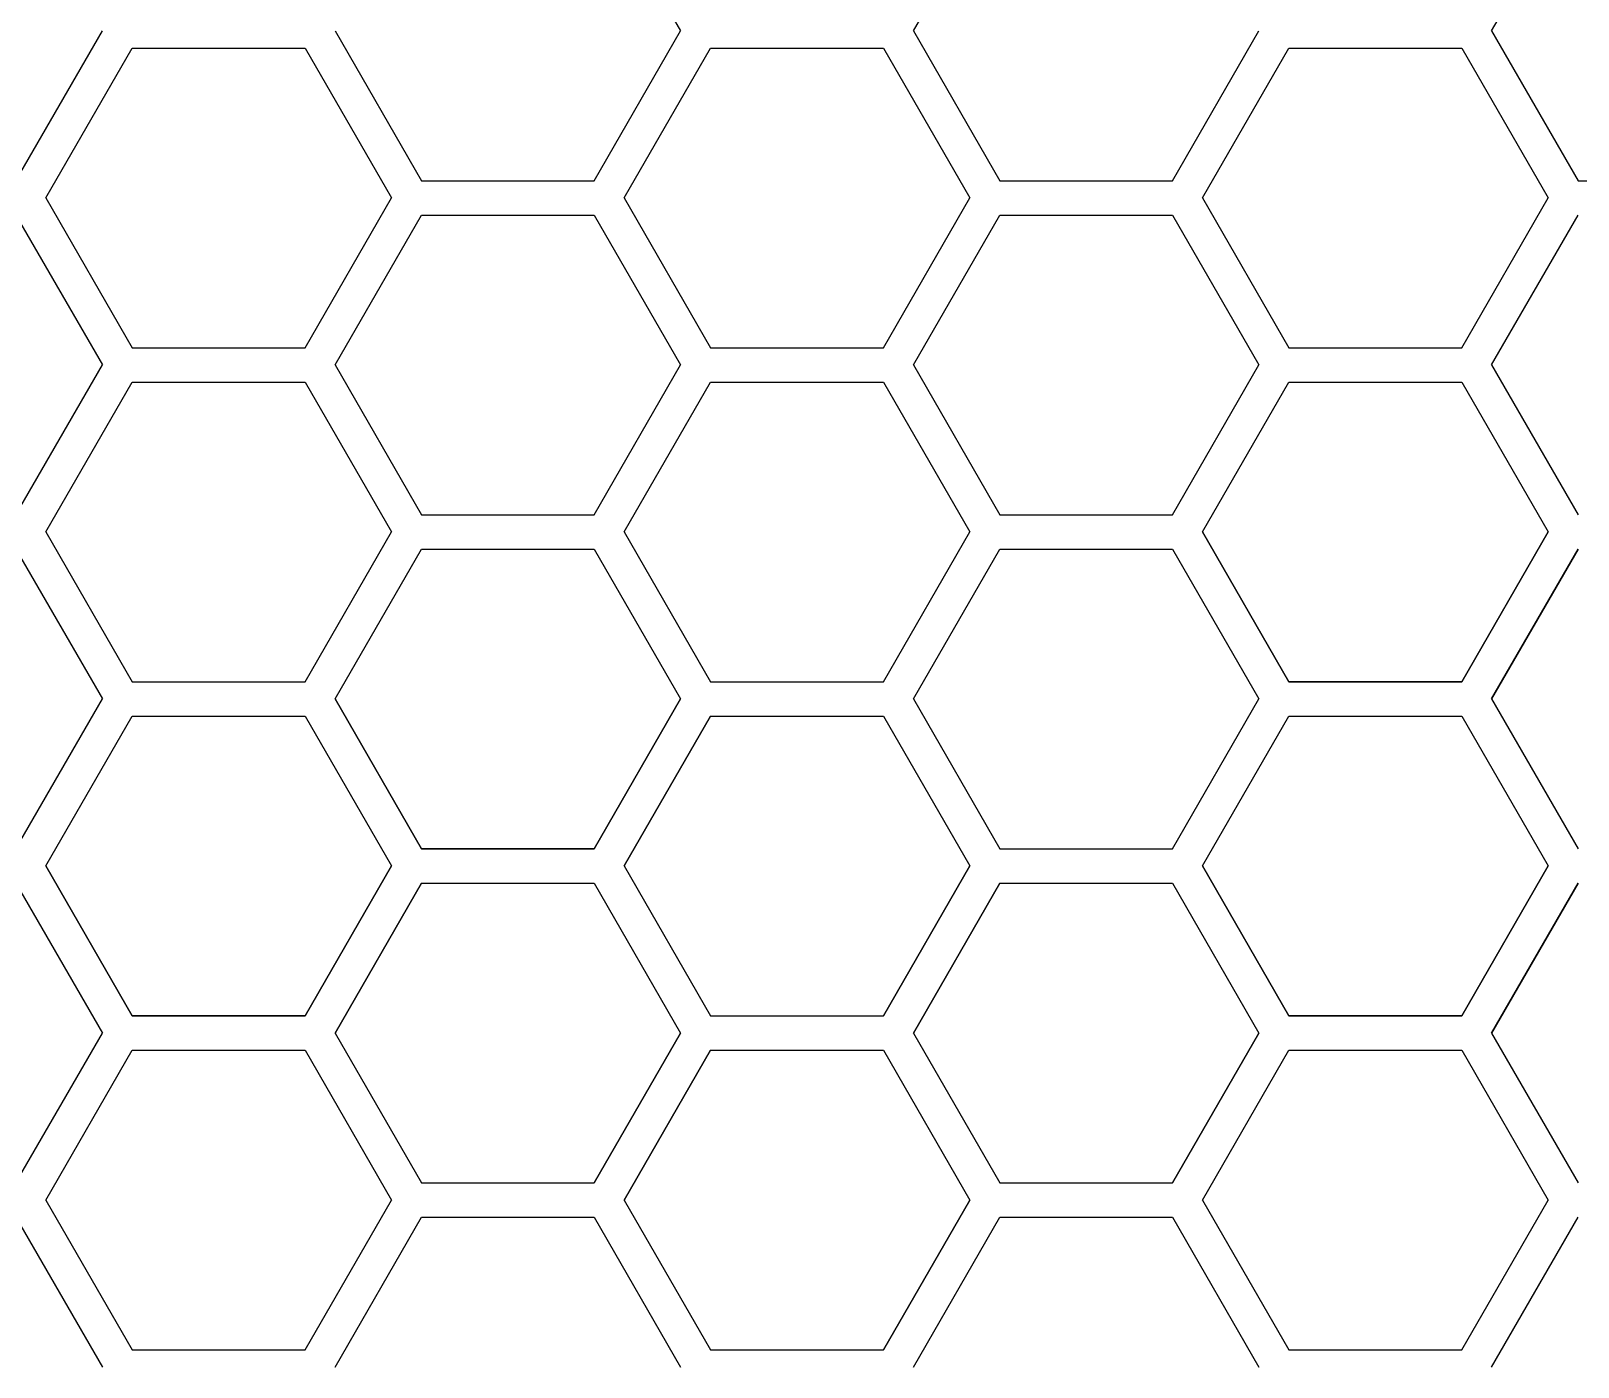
# Model space of a CAD drawing. Header units: millimetres. Extents: x 606 to 1123, y -612 to 146.
# Drawn here: x 742.4 to 921.5, y -146.7 to 7.8 of the extents above; entities that cross this region are included whole.
import ezdxf

# ---------------------------------------------------------------- set-up
doc = ezdxf.new("R2010")
doc.units = ezdxf.units.MM
doc.layers.get('0').update_dxf_attribs({"linetype": 'CONTINUOUS', "lineweight": 25})

msp = doc.modelspace()

# ---------------------------------------------------------------- linework, layer by layer
for p, q in [((807.61, 25.14), (817.61, 7.82)), ((807.61, 25.14), (817.61, 7.82)), ((807.61, 25.14), (817.61, 7.82)), ((844.54, 7.82), (854.54, 25.14)), ((844.54, 7.82), (854.54, 25.14)), ((844.54, 7.82), (854.54, 25.14)), ((844.54, 7.82), (854.54, 25.14)), ((844.54, 7.82), (854.54, 25.14)), ((844.54, 7.82), (854.54, 25.14)), ((911.47, 7.82), (921.47, 25.14)), ((911.47, 7.82), (921.47, 25.14)), ((911.47, 7.82), (921.47, 25.14)), ((740.68, -9.5), (750.68, 7.82)), ((740.68, -9.5), (750.68, 7.82)), ((740.68, -9.5), (750.68, 7.82)), ((777.61, 7.82), (787.61, -9.5)), ((777.61, 7.82), (787.61, -9.5)), ((777.61, 7.82), (787.61, -9.5)), ((777.61, 7.82), (787.61, -9.5)), ((777.61, 7.82), (787.61, -9.5)), ((777.61, 7.82), (787.61, -9.5)), ((807.61, -9.5), (817.61, 7.82)), ((807.61, -9.5), (817.61, 7.82)), ((807.61, -9.5), (817.61, 7.82)), ((807.61, -9.5), (817.61, 7.82)), ((807.61, -9.5), (817.61, 7.82)), ((807.61, -9.5), (817.61, 7.82)), ((844.54, 7.82), (854.54, -9.5)), ((844.54, 7.82), (854.54, -9.5)), ((844.54, 7.82), (854.54, -9.5)), ((844.54, 7.82), (854.54, -9.5)), ((844.54, 7.82), (854.54, -9.5)), ((844.54, 7.82), (854.54, -9.5)), ((874.54, -9.5), (884.54, 7.82)), ((874.54, -9.5), (884.54, 7.82)), ((874.54, -9.5), (884.54, 7.82)), ((874.54, -9.5), (884.54, 7.82)), ((874.54, -9.5), (884.54, 7.82)), ((874.54, -9.5), (884.54, 7.82)), ((911.47, 7.82), (921.47, -9.5)), ((911.47, 7.82), (921.47, -9.5)), ((911.47, 7.82), (921.47, -9.5)), ((911.47, 7.82), (921.47, -9.5)), ((911.47, 7.82), (921.47, -9.5)), ((911.47, 7.82), (921.47, -9.5)), ((744.15, -11.5), (754.15, 5.82)), ((744.15, -11.5), (754.15, 5.82)), ((744.15, -11.5), (754.15, 5.82)), ((744.15, -11.5), (754.15, 5.82)), ((744.15, -11.5), (754.15, 5.82)), ((744.15, -11.5), (754.15, 5.82)), ((754.15, 5.82), (774.15, 5.82)), ((754.15, 5.82), (774.15, 5.82)), ((754.15, 5.82), (774.15, 5.82)), ((754.15, 5.82), (774.15, 5.82)), ((754.15, 5.82), (774.15, 5.82)), ((754.15, 5.82), (774.15, 5.82)), ((774.15, 5.82), (784.15, -11.5)), ((774.15, 5.82), (784.15, -11.5)), ((774.15, 5.82), (784.15, -11.5)), ((774.15, 5.82), (784.15, -11.5)), ((774.15, 5.82), (784.15, -11.5)), ((774.15, 5.82), (784.15, -11.5)), ((811.08, -11.5), (821.08, 5.82)), ((811.08, -11.5), (821.08, 5.82)), ((811.08, -11.5), (821.08, 5.82)), ((811.08, -11.5), (821.08, 5.82)), ((811.08, -11.5), (821.08, 5.82)), ((811.08, -11.5), (821.08, 5.82)), ((811.08, -11.5), (821.08, 5.82)), ((811.08, -11.5), (821.08, 5.82)), ((811.08, -11.5), (821.08, 5.82)), ((821.08, 5.82), (841.08, 5.82)), ((821.08, 5.82), (841.08, 5.82)), ((821.08, 5.82), (841.08, 5.82)), ((821.08, 5.82), (841.08, 5.82)), ((821.08, 5.82), (841.08, 5.82)), ((821.08, 5.82), (841.08, 5.82)), ((821.08, 5.82), (841.08, 5.82)), ((821.08, 5.82), (841.08, 5.82)), ((821.08, 5.82), (841.08, 5.82)), ((841.08, 5.82), (851.08, -11.5)), ((841.08, 5.82), (851.08, -11.5)), ((841.08, 5.82), (851.08, -11.5)), ((841.08, 5.82), (851.08, -11.5)), ((841.08, 5.82), (851.08, -11.5)), ((841.08, 5.82), (851.08, -11.5)), ((841.08, 5.82), (851.08, -11.5)), ((841.08, 5.82), (851.08, -11.5)), ((841.08, 5.82), (851.08, -11.5)), ((878.01, -11.5), (888.01, 5.82)), ((878.01, -11.5), (888.01, 5.82)), ((878.01, -11.5), (888.01, 5.82)), ((878.01, -11.5), (888.01, 5.82)), ((878.01, -11.5), (888.01, 5.82)), ((878.01, -11.5), (888.01, 5.82)), ((888.01, 5.82), (908.01, 5.82)), ((888.01, 5.82), (908.01, 5.82)), ((888.01, 5.82), (908.01, 5.82)), ((888.01, 5.82), (908.01, 5.82)), ((888.01, 5.82), (908.01, 5.82)), ((888.01, 5.82), (908.01, 5.82)), ((908.01, 5.82), (918.01, -11.5)), ((908.01, 5.82), (918.01, -11.5)), ((908.01, 5.82), (918.01, -11.5)), ((908.01, 5.82), (918.01, -11.5)), ((908.01, 5.82), (918.01, -11.5)), ((908.01, 5.82), (918.01, -11.5)), ((787.61, -9.5), (807.61, -9.5)), ((787.61, -9.5), (807.61, -9.5)), ((787.61, -9.5), (807.61, -9.5)), ((787.61, -9.5), (807.61, -9.5)), ((787.61, -9.5), (807.61, -9.5)), ((787.61, -9.5), (807.61, -9.5)), ((854.54, -9.5), (874.54, -9.5)), ((854.54, -9.5), (874.54, -9.5)), ((854.54, -9.5), (874.54, -9.5)), ((854.54, -9.5), (874.54, -9.5)), ((854.54, -9.5), (874.54, -9.5)), ((854.54, -9.5), (874.54, -9.5)), ((921.47, -9.5), (941.47, -9.5)), ((921.47, -9.5), (941.47, -9.5)), ((921.47, -9.5), (941.47, -9.5)), ((744.15, -11.5), (754.15, -28.82)), ((744.15, -11.5), (754.15, -28.82)), ((744.15, -11.5), (754.15, -28.82)), ((744.15, -11.5), (754.15, -28.82)), ((744.15, -11.5), (754.15, -28.82)), ((744.15, -11.5), (754.15, -28.82)), ((774.15, -28.82), (784.15, -11.5)), ((774.15, -28.82), (784.15, -11.5)), ((774.15, -28.82), (784.15, -11.5)), ((774.15, -28.82), (784.15, -11.5)), ((774.15, -28.82), (784.15, -11.5)), ((774.15, -28.82), (784.15, -11.5)), ((811.08, -11.5), (821.08, -28.82)), ((811.08, -11.5), (821.08, -28.82)), ((811.08, -11.5), (821.08, -28.82)), ((811.08, -11.5), (821.08, -28.82)), ((811.08, -11.5), (821.08, -28.82)), ((811.08, -11.5), (821.08, -28.82)), ((811.08, -11.5), (821.08, -28.82)), ((811.08, -11.5), (821.08, -28.82)), ((811.08, -11.5), (821.08, -28.82)), ((841.08, -28.82), (851.08, -11.5)), ((841.08, -28.82), (851.08, -11.5)), ((841.08, -28.82), (851.08, -11.5)), ((841.08, -28.82), (851.08, -11.5)), ((841.08, -28.82), (851.08, -11.5)), ((841.08, -28.82), (851.08, -11.5)), ((841.08, -28.82), (851.08, -11.5)), ((841.08, -28.82), (851.08, -11.5)), ((841.08, -28.82), (851.08, -11.5)), ((878.01, -11.5), (888.01, -28.82)), ((878.01, -11.5), (888.01, -28.82)), ((878.01, -11.5), (888.01, -28.82)), ((878.01, -11.5), (888.01, -28.82)), ((878.01, -11.5), (888.01, -28.82)), ((878.01, -11.5), (888.01, -28.82)), ((908.01, -28.82), (918.01, -11.5)), ((908.01, -28.82), (918.01, -11.5)), ((908.01, -28.82), (918.01, -11.5)), ((908.01, -28.82), (918.01, -11.5)), ((908.01, -28.82), (918.01, -11.5)), ((908.01, -28.82), (918.01, -11.5)), ((740.68, -13.5), (750.68, -30.82)), ((740.68, -13.5), (750.68, -30.82)), ((740.68, -13.5), (750.68, -30.82)), ((740.68, -13.5), (750.68, -30.82)), ((740.68, -13.5), (750.68, -30.82)), ((740.68, -13.5), (750.68, -30.82)), ((777.61, -30.82), (787.61, -13.5)), ((777.61, -30.82), (787.61, -13.5)), ((777.61, -30.82), (787.61, -13.5)), ((777.61, -30.82), (787.61, -13.5)), ((777.61, -30.82), (787.61, -13.5)), ((777.61, -30.82), (787.61, -13.5)), ((787.61, -13.5), (807.61, -13.5)), ((787.61, -13.5), (807.61, -13.5)), ((787.61, -13.5), (807.61, -13.5)), ((787.61, -13.5), (807.61, -13.5)), ((787.61, -13.5), (807.61, -13.5)), ((787.61, -13.5), (807.61, -13.5)), ((807.61, -13.5), (817.61, -30.82)), ((807.61, -13.5), (817.61, -30.82)), ((807.61, -13.5), (817.61, -30.82)), ((807.61, -13.5), (817.61, -30.82)), ((807.61, -13.5), (817.61, -30.82)), ((807.61, -13.5), (817.61, -30.82)), ((844.54, -30.82), (854.54, -13.5)), ((844.54, -30.82), (854.54, -13.5)), ((844.54, -30.82), (854.54, -13.5)), ((844.54, -30.82), (854.54, -13.5)), ((844.54, -30.82), (854.54, -13.5)), ((844.54, -30.82), (854.54, -13.5)), ((844.54, -30.82), (854.54, -13.5)), ((844.54, -30.82), (854.54, -13.5)), ((844.54, -30.82), (854.54, -13.5)), ((854.54, -13.5), (874.54, -13.5)), ((854.54, -13.5), (874.54, -13.5)), ((854.54, -13.5), (874.54, -13.5)), ((854.54, -13.5), (874.54, -13.5)), ((854.54, -13.5), (874.54, -13.5)), ((854.54, -13.5), (874.54, -13.5)), ((854.54, -13.5), (874.54, -13.5)), ((854.54, -13.5), (874.54, -13.5)), ((854.54, -13.5), (874.54, -13.5)), ((874.54, -13.5), (884.54, -30.82)), ((874.54, -13.5), (884.54, -30.82)), ((874.54, -13.5), (884.54, -30.82)), ((874.54, -13.5), (884.54, -30.82)), ((874.54, -13.5), (884.54, -30.82)), ((874.54, -13.5), (884.54, -30.82)), ((874.54, -13.5), (884.54, -30.82)), ((874.54, -13.5), (884.54, -30.82)), ((874.54, -13.5), (884.54, -30.82)), ((911.47, -30.82), (921.47, -13.5)), ((911.47, -30.82), (921.47, -13.5)), ((911.47, -30.82), (921.47, -13.5)), ((911.47, -30.82), (921.47, -13.5)), ((911.47, -30.82), (921.47, -13.5)), ((911.47, -30.82), (921.47, -13.5)), ((754.15, -28.82), (774.15, -28.82)), ((754.15, -28.82), (774.15, -28.82)), ((754.15, -28.82), (774.15, -28.82)), ((754.15, -28.82), (774.15, -28.82)), ((754.15, -28.82), (774.15, -28.82)), ((754.15, -28.82), (774.15, -28.82)), ((821.08, -28.82), (841.08, -28.82)), ((821.08, -28.82), (841.08, -28.82)), ((821.08, -28.82), (841.08, -28.82)), ((821.08, -28.82), (841.08, -28.82)), ((821.08, -28.82), (841.08, -28.82)), ((821.08, -28.82), (841.08, -28.82)), ((821.08, -28.82), (841.08, -28.82)), ((821.08, -28.82), (841.08, -28.82)), ((821.08, -28.82), (841.08, -28.82)), ((888.01, -28.82), (908.01, -28.82)), ((888.01, -28.82), (908.01, -28.82)), ((888.01, -28.82), (908.01, -28.82)), ((888.01, -28.82), (908.01, -28.82)), ((888.01, -28.82), (908.01, -28.82)), ((888.01, -28.82), (908.01, -28.82)), ((888.01, -28.82), (908.01, -28.82)), ((888.01, -28.82), (908.01, -28.82)), ((888.01, -28.82), (908.01, -28.82)), ((888.01, -28.82), (908.01, -28.82)), ((888.01, -28.82), (908.01, -28.82)), ((888.01, -28.82), (908.01, -28.82)), ((740.68, -48.14), (750.68, -30.82)), ((740.68, -48.14), (750.68, -30.82)), ((740.68, -48.14), (750.68, -30.82)), ((740.68, -48.14), (750.68, -30.82)), ((740.68, -48.14), (750.68, -30.82)), ((740.68, -48.14), (750.68, -30.82)), ((777.61, -30.82), (787.61, -48.14)), ((777.61, -30.82), (787.61, -48.14)), ((777.61, -30.82), (787.61, -48.14)), ((777.61, -30.82), (787.61, -48.14)), ((777.61, -30.82), (787.61, -48.14)), ((777.61, -30.82), (787.61, -48.14)), ((807.61, -48.14), (817.61, -30.82)), ((807.61, -48.14), (817.61, -30.82)), ((807.61, -48.14), (817.61, -30.82)), ((807.61, -48.14), (817.61, -30.82)), ((807.61, -48.14), (817.61, -30.82)), ((807.61, -48.14), (817.61, -30.82)), ((844.54, -30.82), (854.54, -48.14)), ((844.54, -30.82), (854.54, -48.14)), ((844.54, -30.82), (854.54, -48.14)), ((844.54, -30.82), (854.54, -48.14)), ((844.54, -30.82), (854.54, -48.14)), ((844.54, -30.82), (854.54, -48.14)), ((844.54, -30.82), (854.54, -48.14)), ((844.54, -30.82), (854.54, -48.14)), ((844.54, -30.82), (854.54, -48.14)), ((874.54, -48.14), (884.54, -30.82)), ((874.54, -48.14), (884.54, -30.82)), ((874.54, -48.14), (884.54, -30.82)), ((874.54, -48.14), (884.54, -30.82)), ((874.54, -48.14), (884.54, -30.82)), ((874.54, -48.14), (884.54, -30.82)), ((874.54, -48.14), (884.54, -30.82)), ((874.54, -48.14), (884.54, -30.82)), ((874.54, -48.14), (884.54, -30.82)), ((911.47, -30.82), (921.47, -48.14)), ((911.47, -30.82), (921.47, -48.14)), ((911.47, -30.82), (921.47, -48.14)), ((911.47, -30.82), (921.47, -48.14)), ((911.47, -30.82), (921.47, -48.14)), ((911.47, -30.82), (921.47, -48.14)), ((744.15, -50.14), (754.15, -32.82)), ((744.15, -50.14), (754.15, -32.82)), ((744.15, -50.14), (754.15, -32.82)), ((744.15, -50.14), (754.15, -32.82)), ((744.15, -50.14), (754.15, -32.82)), ((744.15, -50.14), (754.15, -32.82)), ((754.15, -32.82), (774.15, -32.82)), ((754.15, -32.82), (774.15, -32.82)), ((754.15, -32.82), (774.15, -32.82)), ((754.15, -32.82), (774.15, -32.82)), ((754.15, -32.82), (774.15, -32.82)), ((754.15, -32.82), (774.15, -32.82)), ((774.15, -32.82), (784.15, -50.14)), ((774.15, -32.82), (784.15, -50.14)), ((774.15, -32.82), (784.15, -50.14)), ((774.15, -32.82), (784.15, -50.14)), ((774.15, -32.82), (784.15, -50.14)), ((774.15, -32.82), (784.15, -50.14)), ((811.08, -50.14), (821.08, -32.82)), ((811.08, -50.14), (821.08, -32.82)), ((811.08, -50.14), (821.08, -32.82)), ((811.08, -50.14), (821.08, -32.82)), ((811.08, -50.14), (821.08, -32.82)), ((811.08, -50.14), (821.08, -32.82)), ((811.08, -50.14), (821.08, -32.82)), ((811.08, -50.14), (821.08, -32.82)), ((811.08, -50.14), (821.08, -32.82)), ((811.08, -50.14), (821.08, -32.82)), ((811.08, -50.14), (821.08, -32.82)), ((811.08, -50.14), (821.08, -32.82)), ((821.08, -32.82), (841.08, -32.82)), ((821.08, -32.82), (841.08, -32.82)), ((821.08, -32.82), (841.08, -32.82)), ((821.08, -32.82), (841.08, -32.82)), ((821.08, -32.82), (841.08, -32.82)), ((821.08, -32.82), (841.08, -32.82)), ((821.08, -32.82), (841.08, -32.82)), ((821.08, -32.82), (841.08, -32.82)), ((821.08, -32.82), (841.08, -32.82)), ((821.08, -32.82), (841.08, -32.82)), ((821.08, -32.82), (841.08, -32.82)), ((821.08, -32.82), (841.08, -32.82)), ((841.08, -32.82), (851.08, -50.14)), ((841.08, -32.82), (851.08, -50.14)), ((841.08, -32.82), (851.08, -50.14)), ((841.08, -32.82), (851.08, -50.14)), ((841.08, -32.82), (851.08, -50.14)), ((841.08, -32.82), (851.08, -50.14)), ((841.08, -32.82), (851.08, -50.14)), ((841.08, -32.82), (851.08, -50.14)), ((841.08, -32.82), (851.08, -50.14)), ((841.08, -32.82), (851.08, -50.14)), ((841.08, -32.82), (851.08, -50.14)), ((841.08, -32.82), (851.08, -50.14)), ((878.01, -50.14), (888.01, -32.82)), ((878.01, -50.14), (888.01, -32.82)), ((878.01, -50.14), (888.01, -32.82)), ((878.01, -50.14), (888.01, -32.82)), ((878.01, -50.14), (888.01, -32.82)), ((878.01, -50.14), (888.01, -32.82)), ((888.01, -32.82), (908.01, -32.82)), ((888.01, -32.82), (908.01, -32.82)), ((888.01, -32.82), (908.01, -32.82)), ((888.01, -32.82), (908.01, -32.82)), ((888.01, -32.82), (908.01, -32.82)), ((888.01, -32.82), (908.01, -32.82)), ((888.01, -32.82), (908.01, -32.82)), ((888.01, -32.82), (908.01, -32.82)), ((888.01, -32.82), (908.01, -32.82)), ((908.01, -32.82), (918.01, -50.14)), ((908.01, -32.82), (918.01, -50.14)), ((908.01, -32.82), (918.01, -50.14)), ((908.01, -32.82), (918.01, -50.14)), ((908.01, -32.82), (918.01, -50.14)), ((908.01, -32.82), (918.01, -50.14)), ((787.61, -48.14), (807.61, -48.14)), ((787.61, -48.14), (807.61, -48.14)), ((787.61, -48.14), (807.61, -48.14)), ((787.61, -48.14), (807.61, -48.14)), ((787.61, -48.14), (807.61, -48.14)), ((787.61, -48.14), (807.61, -48.14)), ((787.61, -48.14), (807.61, -48.14)), ((787.61, -48.14), (807.61, -48.14)), ((787.61, -48.14), (807.61, -48.14)), ((787.61, -48.14), (807.61, -48.14)), ((787.61, -48.14), (807.61, -48.14)), ((787.61, -48.14), (807.61, -48.14)), ((854.54, -48.14), (874.54, -48.14)), ((854.54, -48.14), (874.54, -48.14)), ((854.54, -48.14), (874.54, -48.14)), ((854.54, -48.14), (874.54, -48.14)), ((854.54, -48.14), (874.54, -48.14)), ((854.54, -48.14), (874.54, -48.14)), ((854.54, -48.14), (874.54, -48.14)), ((854.54, -48.14), (874.54, -48.14)), ((854.54, -48.14), (874.54, -48.14)), ((744.15, -50.14), (754.15, -67.46)), ((744.15, -50.14), (754.15, -67.46)), ((744.15, -50.14), (754.15, -67.46)), ((744.15, -50.14), (754.15, -67.46)), ((744.15, -50.14), (754.15, -67.46)), ((744.15, -50.14), (754.15, -67.46)), ((774.15, -67.46), (784.15, -50.14)), ((774.15, -67.46), (784.15, -50.14)), ((774.15, -67.46), (784.15, -50.14)), ((774.15, -67.46), (784.15, -50.14)), ((774.15, -67.46), (784.15, -50.14)), ((774.15, -67.46), (784.15, -50.14)), ((811.08, -50.14), (821.08, -67.46)), ((811.08, -50.14), (821.08, -67.46)), ((811.08, -50.14), (821.08, -67.46)), ((811.08, -50.14), (821.08, -67.46)), ((811.08, -50.14), (821.08, -67.46)), ((811.08, -50.14), (821.08, -67.46)), ((811.08, -50.14), (821.08, -67.46)), ((811.08, -50.14), (821.08, -67.46)), ((811.08, -50.14), (821.08, -67.46)), ((811.08, -50.14), (821.08, -67.46)), ((811.08, -50.14), (821.08, -67.46)), ((811.08, -50.14), (821.08, -67.46)), ((841.08, -67.46), (851.08, -50.14)), ((841.08, -67.46), (851.08, -50.14)), ((841.08, -67.46), (851.08, -50.14)), ((841.08, -67.46), (851.08, -50.14)), ((841.08, -67.46), (851.08, -50.14)), ((841.08, -67.46), (851.08, -50.14)), ((841.08, -67.46), (851.08, -50.14)), ((841.08, -67.46), (851.08, -50.14)), ((841.08, -67.46), (851.08, -50.14)), ((841.08, -67.46), (851.08, -50.14)), ((841.08, -67.46), (851.08, -50.14)), ((841.08, -67.46), (851.08, -50.14)), ((878.01, -50.14), (888.01, -67.46)), ((878.01, -50.14), (888.01, -67.46)), ((888.01, -67.46), (878.01, -50.14)), ((878.01, -50.14), (888.01, -67.46)), ((878.01, -50.14), (888.01, -67.46)), ((888.01, -67.46), (878.01, -50.14)), ((878.01, -50.14), (888.01, -67.46)), ((878.01, -50.14), (888.01, -67.46)), ((888.01, -67.46), (878.01, -50.14)), ((908.01, -67.46), (918.01, -50.14)), ((918.01, -50.14), (908.01, -67.46)), ((908.01, -67.46), (918.01, -50.14)), ((908.01, -67.46), (918.01, -50.14)), ((918.01, -50.14), (908.01, -67.46)), ((908.01, -67.46), (918.01, -50.14)), ((908.01, -67.46), (918.01, -50.14)), ((918.01, -50.14), (908.01, -67.46)), ((908.01, -67.46), (918.01, -50.14)), ((740.68, -52.14), (750.68, -69.46)), ((740.68, -52.14), (750.68, -69.46)), ((740.68, -52.14), (750.68, -69.46)), ((740.68, -52.14), (750.68, -69.46)), ((740.68, -52.14), (750.68, -69.46)), ((740.68, -52.14), (750.68, -69.46)), ((777.61, -69.46), (787.61, -52.14)), ((777.61, -69.46), (787.61, -52.14)), ((777.61, -69.46), (787.61, -52.14)), ((777.61, -69.46), (787.61, -52.14)), ((777.61, -69.46), (787.61, -52.14)), ((777.61, -69.46), (787.61, -52.14)), ((787.61, -52.14), (807.61, -52.14)), ((787.61, -52.14), (807.61, -52.14)), ((787.61, -52.14), (807.61, -52.14)), ((787.61, -52.14), (807.61, -52.14)), ((787.61, -52.14), (807.61, -52.14)), ((787.61, -52.14), (807.61, -52.14)), ((787.61, -52.14), (807.61, -52.14)), ((787.61, -52.14), (807.61, -52.14)), ((787.61, -52.14), (807.61, -52.14)), ((807.61, -52.14), (817.61, -69.46)), ((807.61, -52.14), (817.61, -69.46)), ((807.61, -52.14), (817.61, -69.46)), ((807.61, -52.14), (817.61, -69.46)), ((807.61, -52.14), (817.61, -69.46)), ((807.61, -52.14), (817.61, -69.46)), ((844.54, -69.46), (854.54, -52.14)), ((844.54, -69.46), (854.54, -52.14)), ((844.54, -69.46), (854.54, -52.14)), ((844.54, -69.46), (854.54, -52.14)), ((844.54, -69.46), (854.54, -52.14)), ((844.54, -69.46), (854.54, -52.14)), ((844.54, -69.46), (854.54, -52.14)), ((844.54, -69.46), (854.54, -52.14)), ((844.54, -69.46), (854.54, -52.14)), ((854.54, -52.14), (874.54, -52.14)), ((854.54, -52.14), (874.54, -52.14)), ((854.54, -52.14), (874.54, -52.14)), ((854.54, -52.14), (874.54, -52.14)), ((854.54, -52.14), (874.54, -52.14)), ((854.54, -52.14), (874.54, -52.14)), ((854.54, -52.14), (874.54, -52.14)), ((854.54, -52.14), (874.54, -52.14)), ((854.54, -52.14), (874.54, -52.14)), ((874.54, -52.14), (884.54, -69.46)), ((874.54, -52.14), (884.54, -69.46)), ((874.54, -52.14), (884.54, -69.46)), ((874.54, -52.14), (884.54, -69.46)), ((874.54, -52.14), (884.54, -69.46)), ((874.54, -52.14), (884.54, -69.46)), ((874.54, -52.14), (884.54, -69.46)), ((874.54, -52.14), (884.54, -69.46)), ((874.54, -52.14), (884.54, -69.46)), ((911.47, -69.46), (921.47, -52.14)), ((921.47, -52.14), (911.47, -69.46)), ((911.47, -69.46), (921.47, -52.14)), ((921.47, -52.14), (911.47, -69.46)), ((911.47, -69.46), (921.47, -52.14)), ((921.47, -52.14), (911.47, -69.46)), ((754.15, -67.46), (774.15, -67.46)), ((754.15, -67.46), (774.15, -67.46)), ((754.15, -67.46), (774.15, -67.46)), ((754.15, -67.46), (774.15, -67.46)), ((754.15, -67.46), (774.15, -67.46)), ((754.15, -67.46), (774.15, -67.46)), ((754.15, -67.46), (774.15, -67.46)), ((754.15, -67.46), (774.15, -67.46)), ((754.15, -67.46), (774.15, -67.46)), ((754.15, -67.46), (774.15, -67.46)), ((754.15, -67.46), (774.15, -67.46)), ((754.15, -67.46), (774.15, -67.46)), ((821.08, -67.46), (841.08, -67.46)), ((821.08, -67.46), (841.08, -67.46)), ((821.08, -67.46), (841.08, -67.46)), ((821.08, -67.46), (841.08, -67.46)), ((821.08, -67.46), (841.08, -67.46)), ((821.08, -67.46), (841.08, -67.46)), ((821.08, -67.46), (841.08, -67.46)), ((821.08, -67.46), (841.08, -67.46)), ((821.08, -67.46), (841.08, -67.46)), ((821.08, -67.46), (841.08, -67.46)), ((821.08, -67.46), (841.08, -67.46)), ((821.08, -67.46), (841.08, -67.46)), ((888.01, -67.46), (908.01, -67.46)), ((888.01, -67.46), (908.01, -67.46)), ((888.01, -67.46), (908.01, -67.46)), ((908.01, -67.46), (888.01, -67.46)), ((888.01, -67.46), (908.01, -67.46)), ((888.01, -67.46), (908.01, -67.46)), ((888.01, -67.46), (908.01, -67.46)), ((888.01, -67.46), (908.01, -67.46)), ((908.01, -67.46), (888.01, -67.46)), ((888.01, -67.46), (908.01, -67.46)), ((888.01, -67.46), (908.01, -67.46)), ((888.01, -67.46), (908.01, -67.46)), ((888.01, -67.46), (908.01, -67.46)), ((908.01, -67.46), (888.01, -67.46)), ((888.01, -67.46), (908.01, -67.46)), ((740.68, -86.78), (750.68, -69.46)), ((740.68, -86.78), (750.68, -69.46)), ((740.68, -86.78), (750.68, -69.46)), ((740.68, -86.78), (750.68, -69.46)), ((740.68, -86.78), (750.68, -69.46)), ((740.68, -86.78), (750.68, -69.46)), ((777.61, -69.46), (787.61, -86.78)), ((777.61, -69.46), (787.61, -86.78)), ((787.61, -86.78), (777.61, -69.46)), ((777.61, -69.46), (787.61, -86.78)), ((777.61, -69.46), (787.61, -86.78)), ((787.61, -86.78), (777.61, -69.46)), ((777.61, -69.46), (787.61, -86.78)), ((777.61, -69.46), (787.61, -86.78)), ((787.61, -86.78), (777.61, -69.46)), ((807.61, -86.78), (817.61, -69.46)), ((817.61, -69.46), (807.61, -86.78)), ((807.61, -86.78), (817.61, -69.46)), ((807.61, -86.78), (817.61, -69.46)), ((817.61, -69.46), (807.61, -86.78)), ((807.61, -86.78), (817.61, -69.46)), ((807.61, -86.78), (817.61, -69.46)), ((817.61, -69.46), (807.61, -86.78)), ((807.61, -86.78), (817.61, -69.46)), ((844.54, -69.46), (854.54, -86.78)), ((844.54, -69.46), (854.54, -86.78)), ((844.54, -69.46), (854.54, -86.78)), ((844.54, -69.46), (854.54, -86.78)), ((844.54, -69.46), (854.54, -86.78)), ((844.54, -69.46), (854.54, -86.78)), ((844.54, -69.46), (854.54, -86.78)), ((844.54, -69.46), (854.54, -86.78)), ((844.54, -69.46), (854.54, -86.78)), ((874.54, -86.78), (884.54, -69.46)), ((874.54, -86.78), (884.54, -69.46)), ((874.54, -86.78), (884.54, -69.46)), ((874.54, -86.78), (884.54, -69.46)), ((874.54, -86.78), (884.54, -69.46)), ((874.54, -86.78), (884.54, -69.46)), ((874.54, -86.78), (884.54, -69.46)), ((874.54, -86.78), (884.54, -69.46)), ((874.54, -86.78), (884.54, -69.46)), ((911.47, -69.46), (921.47, -86.78)), ((911.47, -69.46), (921.47, -86.78)), ((911.47, -69.46), (921.47, -86.78)), ((911.47, -69.46), (921.47, -86.78)), ((911.47, -69.46), (921.47, -86.78)), ((911.47, -69.46), (921.47, -86.78)), ((744.15, -88.78), (754.15, -71.46)), ((744.15, -88.78), (754.15, -71.46)), ((744.15, -88.78), (754.15, -71.46)), ((744.15, -88.78), (754.15, -71.46)), ((744.15, -88.78), (754.15, -71.46)), ((744.15, -88.78), (754.15, -71.46)), ((754.15, -71.46), (774.15, -71.46)), ((754.15, -71.46), (774.15, -71.46)), ((754.15, -71.46), (774.15, -71.46)), ((754.15, -71.46), (774.15, -71.46)), ((754.15, -71.46), (774.15, -71.46)), ((754.15, -71.46), (774.15, -71.46)), ((754.15, -71.46), (774.15, -71.46)), ((754.15, -71.46), (774.15, -71.46)), ((754.15, -71.46), (774.15, -71.46)), ((774.15, -71.46), (784.15, -88.78)), ((774.15, -71.46), (784.15, -88.78)), ((774.15, -71.46), (784.15, -88.78)), ((774.15, -71.46), (784.15, -88.78)), ((774.15, -71.46), (784.15, -88.78)), ((774.15, -71.46), (784.15, -88.78)), ((811.08, -88.78), (821.08, -71.46)), ((811.08, -88.78), (821.08, -71.46)), ((811.08, -88.78), (821.08, -71.46)), ((821.08, -71.46), (811.08, -88.78)), ((811.08, -88.78), (821.08, -71.46)), ((811.08, -88.78), (821.08, -71.46)), ((811.08, -88.78), (821.08, -71.46)), ((821.08, -71.46), (811.08, -88.78)), ((811.08, -88.78), (821.08, -71.46)), ((811.08, -88.78), (821.08, -71.46)), ((811.08, -88.78), (821.08, -71.46)), ((821.08, -71.46), (811.08, -88.78)), ((821.08, -71.46), (841.08, -71.46)), ((821.08, -71.46), (841.08, -71.46)), ((821.08, -71.46), (841.08, -71.46)), ((821.08, -71.46), (841.08, -71.46)), ((821.08, -71.46), (841.08, -71.46)), ((821.08, -71.46), (841.08, -71.46)), ((821.08, -71.46), (841.08, -71.46)), ((821.08, -71.46), (841.08, -71.46)), ((821.08, -71.46), (841.08, -71.46)), ((821.08, -71.46), (841.08, -71.46)), ((821.08, -71.46), (841.08, -71.46)), ((821.08, -71.46), (841.08, -71.46)), ((841.08, -71.46), (851.08, -88.78)), ((841.08, -71.46), (851.08, -88.78)), ((841.08, -71.46), (851.08, -88.78)), ((841.08, -71.46), (851.08, -88.78)), ((841.08, -71.46), (851.08, -88.78)), ((841.08, -71.46), (851.08, -88.78)), ((841.08, -71.46), (851.08, -88.78)), ((841.08, -71.46), (851.08, -88.78)), ((841.08, -71.46), (851.08, -88.78)), ((841.08, -71.46), (851.08, -88.78)), ((841.08, -71.46), (851.08, -88.78)), ((841.08, -71.46), (851.08, -88.78)), ((878.01, -88.78), (888.01, -71.46)), ((878.01, -88.78), (888.01, -71.46)), ((878.01, -88.78), (888.01, -71.46)), ((878.01, -88.78), (888.01, -71.46)), ((878.01, -88.78), (888.01, -71.46)), ((878.01, -88.78), (888.01, -71.46)), ((888.01, -71.46), (908.01, -71.46)), ((888.01, -71.46), (908.01, -71.46)), ((888.01, -71.46), (908.01, -71.46)), ((888.01, -71.46), (908.01, -71.46)), ((888.01, -71.46), (908.01, -71.46)), ((888.01, -71.46), (908.01, -71.46)), ((888.01, -71.46), (908.01, -71.46)), ((888.01, -71.46), (908.01, -71.46)), ((888.01, -71.46), (908.01, -71.46)), ((908.01, -71.46), (918.01, -88.78)), ((908.01, -71.46), (918.01, -88.78)), ((908.01, -71.46), (918.01, -88.78)), ((908.01, -71.46), (918.01, -88.78)), ((908.01, -71.46), (918.01, -88.78)), ((908.01, -71.46), (918.01, -88.78)), ((787.61, -86.78), (807.61, -86.78)), ((807.61, -86.78), (787.61, -86.78)), ((787.61, -86.78), (807.61, -86.78)), ((787.61, -86.78), (807.61, -86.78)), ((807.61, -86.78), (787.61, -86.78)), ((787.61, -86.78), (807.61, -86.78)), ((787.61, -86.78), (807.61, -86.78)), ((807.61, -86.78), (787.61, -86.78)), ((787.61, -86.78), (807.61, -86.78)), ((854.54, -86.78), (874.54, -86.78)), ((854.54, -86.78), (874.54, -86.78)), ((854.54, -86.78), (874.54, -86.78)), ((854.54, -86.78), (874.54, -86.78)), ((854.54, -86.78), (874.54, -86.78)), ((854.54, -86.78), (874.54, -86.78)), ((854.54, -86.78), (874.54, -86.78)), ((854.54, -86.78), (874.54, -86.78)), ((854.54, -86.78), (874.54, -86.78)), ((744.15, -88.78), (754.15, -106.1)), ((754.15, -106.1), (744.15, -88.78)), ((744.15, -88.78), (754.15, -106.1)), ((744.15, -88.78), (754.15, -106.1)), ((754.15, -106.1), (744.15, -88.78)), ((744.15, -88.78), (754.15, -106.1)), ((744.15, -88.78), (754.15, -106.1)), ((754.15, -106.1), (744.15, -88.78)), ((744.15, -88.78), (754.15, -106.1)), ((784.15, -88.78), (774.15, -106.1)), ((774.15, -106.1), (784.15, -88.78)), ((774.15, -106.1), (784.15, -88.78)), ((784.15, -88.78), (774.15, -106.1)), ((774.15, -106.1), (784.15, -88.78)), ((774.15, -106.1), (784.15, -88.78)), ((784.15, -88.78), (774.15, -106.1)), ((774.15, -106.1), (784.15, -88.78)), ((774.15, -106.1), (784.15, -88.78)), ((811.08, -88.78), (821.08, -106.1)), ((811.08, -88.78), (821.08, -106.1)), ((811.08, -88.78), (821.08, -106.1)), ((811.08, -88.78), (821.08, -106.1)), ((811.08, -88.78), (821.08, -106.1)), ((811.08, -88.78), (821.08, -106.1)), ((811.08, -88.78), (821.08, -106.1)), ((811.08, -88.78), (821.08, -106.1)), ((811.08, -88.78), (821.08, -106.1)), ((811.08, -88.78), (821.08, -106.1)), ((811.08, -88.78), (821.08, -106.1)), ((811.08, -88.78), (821.08, -106.1)), ((841.08, -106.1), (851.08, -88.78)), ((841.08, -106.1), (851.08, -88.78)), ((841.08, -106.1), (851.08, -88.78)), ((851.08, -88.78), (841.08, -106.1)), ((841.08, -106.1), (851.08, -88.78)), ((841.08, -106.1), (851.08, -88.78)), ((841.08, -106.1), (851.08, -88.78)), ((851.08, -88.78), (841.08, -106.1)), ((841.08, -106.1), (851.08, -88.78)), ((841.08, -106.1), (851.08, -88.78)), ((841.08, -106.1), (851.08, -88.78)), ((851.08, -88.78), (841.08, -106.1)), ((878.01, -88.78), (888.01, -106.1)), ((888.01, -106.1), (878.01, -88.78)), ((878.01, -88.78), (888.01, -106.1)), ((878.01, -88.78), (888.01, -106.1)), ((888.01, -106.1), (878.01, -88.78)), ((878.01, -88.78), (888.01, -106.1)), ((878.01, -88.78), (888.01, -106.1)), ((888.01, -106.1), (878.01, -88.78)), ((878.01, -88.78), (888.01, -106.1)), ((918.01, -88.78), (908.01, -106.1)), ((908.01, -106.1), (918.01, -88.78)), ((908.01, -106.1), (918.01, -88.78)), ((918.01, -88.78), (908.01, -106.1)), ((908.01, -106.1), (918.01, -88.78)), ((908.01, -106.1), (918.01, -88.78)), ((918.01, -88.78), (908.01, -106.1)), ((908.01, -106.1), (918.01, -88.78)), ((908.01, -106.1), (918.01, -88.78)), ((740.68, -90.78), (750.68, -108.1)), ((740.68, -90.78), (750.68, -108.1)), ((740.68, -90.78), (750.68, -108.1)), ((740.68, -90.78), (750.68, -108.1)), ((740.68, -90.78), (750.68, -108.1)), ((740.68, -90.78), (750.68, -108.1)), ((787.61, -90.78), (777.61, -108.1)), ((777.61, -108.1), (787.61, -90.78)), ((787.61, -90.78), (777.61, -108.1)), ((777.61, -108.1), (787.61, -90.78)), ((787.61, -90.78), (777.61, -108.1)), ((777.61, -108.1), (787.61, -90.78)), ((787.61, -90.78), (807.61, -90.78)), ((787.61, -90.78), (807.61, -90.78)), ((787.61, -90.78), (807.61, -90.78)), ((787.61, -90.78), (807.61, -90.78)), ((787.61, -90.78), (807.61, -90.78)), ((787.61, -90.78), (807.61, -90.78)), ((807.61, -90.78), (817.61, -108.1)), ((807.61, -90.78), (817.61, -108.1)), ((807.61, -90.78), (817.61, -108.1)), ((807.61, -90.78), (817.61, -108.1)), ((807.61, -90.78), (817.61, -108.1)), ((807.61, -90.78), (817.61, -108.1)), ((844.54, -108.1), (854.54, -90.78)), ((844.54, -108.1), (854.54, -90.78)), ((854.54, -90.78), (844.54, -108.1)), ((844.54, -108.1), (854.54, -90.78)), ((844.54, -108.1), (854.54, -90.78)), ((854.54, -90.78), (844.54, -108.1)), ((844.54, -108.1), (854.54, -90.78)), ((844.54, -108.1), (854.54, -90.78)), ((854.54, -90.78), (844.54, -108.1)), ((854.54, -90.78), (874.54, -90.78)), ((854.54, -90.78), (874.54, -90.78)), ((854.54, -90.78), (874.54, -90.78)), ((854.54, -90.78), (874.54, -90.78)), ((854.54, -90.78), (874.54, -90.78)), ((854.54, -90.78), (874.54, -90.78)), ((854.54, -90.78), (874.54, -90.78)), ((854.54, -90.78), (874.54, -90.78)), ((854.54, -90.78), (874.54, -90.78)), ((874.54, -90.78), (884.54, -108.1)), ((874.54, -90.78), (884.54, -108.1)), ((874.54, -90.78), (884.54, -108.1)), ((874.54, -90.78), (884.54, -108.1)), ((874.54, -90.78), (884.54, -108.1)), ((874.54, -90.78), (884.54, -108.1)), ((874.54, -90.78), (884.54, -108.1)), ((874.54, -90.78), (884.54, -108.1)), ((874.54, -90.78), (884.54, -108.1)), ((921.47, -90.78), (911.47, -108.1)), ((911.47, -108.1), (921.47, -90.78)), ((921.47, -90.78), (911.47, -108.1)), ((911.47, -108.1), (921.47, -90.78)), ((921.47, -90.78), (911.47, -108.1)), ((911.47, -108.1), (921.47, -90.78)), ((774.15, -106.1), (754.15, -106.1)), ((754.15, -106.1), (774.15, -106.1)), ((754.15, -106.1), (774.15, -106.1)), ((774.15, -106.1), (754.15, -106.1)), ((754.15, -106.1), (774.15, -106.1)), ((754.15, -106.1), (774.15, -106.1)), ((774.15, -106.1), (754.15, -106.1)), ((754.15, -106.1), (774.15, -106.1)), ((754.15, -106.1), (774.15, -106.1)), ((821.08, -106.1), (841.08, -106.1)), ((821.08, -106.1), (841.08, -106.1)), ((821.08, -106.1), (841.08, -106.1)), ((821.08, -106.1), (841.08, -106.1)), ((821.08, -106.1), (841.08, -106.1)), ((821.08, -106.1), (841.08, -106.1)), ((821.08, -106.1), (841.08, -106.1)), ((821.08, -106.1), (841.08, -106.1)), ((821.08, -106.1), (841.08, -106.1)), ((821.08, -106.1), (841.08, -106.1)), ((821.08, -106.1), (841.08, -106.1)), ((821.08, -106.1), (841.08, -106.1)), ((908.01, -106.1), (888.01, -106.1)), ((888.01, -106.1), (908.01, -106.1)), ((888.01, -106.1), (908.01, -106.1)), ((908.01, -106.1), (888.01, -106.1)), ((888.01, -106.1), (908.01, -106.1)), ((888.01, -106.1), (908.01, -106.1)), ((908.01, -106.1), (888.01, -106.1)), ((888.01, -106.1), (908.01, -106.1)), ((888.01, -106.1), (908.01, -106.1)), ((740.68, -125.42), (750.68, -108.1)), ((740.68, -125.42), (750.68, -108.1)), ((740.68, -125.42), (750.68, -108.1)), ((740.68, -125.42), (750.68, -108.1)), ((740.68, -125.42), (750.68, -108.1)), ((740.68, -125.42), (750.68, -108.1)), ((777.61, -108.1), (787.61, -125.42)), ((777.61, -108.1), (787.61, -125.42)), ((777.61, -108.1), (787.61, -125.42)), ((777.61, -108.1), (787.61, -125.42)), ((777.61, -108.1), (787.61, -125.42)), ((777.61, -108.1), (787.61, -125.42)), ((817.61, -108.1), (807.61, -125.42)), ((807.61, -125.42), (817.61, -108.1)), ((817.61, -108.1), (807.61, -125.42)), ((807.61, -125.42), (817.61, -108.1)), ((817.61, -108.1), (807.61, -125.42)), ((807.61, -125.42), (817.61, -108.1)), ((844.54, -108.1), (854.54, -125.42)), ((844.54, -108.1), (854.54, -125.42)), ((844.54, -108.1), (854.54, -125.42)), ((844.54, -108.1), (854.54, -125.42)), ((844.54, -108.1), (854.54, -125.42)), ((844.54, -108.1), (854.54, -125.42)), ((844.54, -108.1), (854.54, -125.42)), ((844.54, -108.1), (854.54, -125.42)), ((844.54, -108.1), (854.54, -125.42)), ((874.54, -125.42), (884.54, -108.1)), ((874.54, -125.42), (884.54, -108.1)), ((884.54, -108.1), (874.54, -125.42)), ((874.54, -125.42), (884.54, -108.1)), ((874.54, -125.42), (884.54, -108.1)), ((884.54, -108.1), (874.54, -125.42)), ((874.54, -125.42), (884.54, -108.1)), ((874.54, -125.42), (884.54, -108.1)), ((884.54, -108.1), (874.54, -125.42)), ((911.47, -108.1), (921.47, -125.42)), ((911.47, -108.1), (921.47, -125.42)), ((911.47, -108.1), (921.47, -125.42)), ((911.47, -108.1), (921.47, -125.42)), ((911.47, -108.1), (921.47, -125.42)), ((911.47, -108.1), (921.47, -125.42)), ((744.15, -127.42), (754.15, -110.1)), ((744.15, -127.42), (754.15, -110.1)), ((744.15, -127.42), (754.15, -110.1)), ((744.15, -127.42), (754.15, -110.1)), ((744.15, -127.42), (754.15, -110.1)), ((744.15, -127.42), (754.15, -110.1)), ((754.15, -110.1), (774.15, -110.1)), ((754.15, -110.1), (774.15, -110.1)), ((754.15, -110.1), (774.15, -110.1)), ((754.15, -110.1), (774.15, -110.1)), ((754.15, -110.1), (774.15, -110.1)), ((754.15, -110.1), (774.15, -110.1)), ((774.15, -110.1), (784.15, -127.42)), ((774.15, -110.1), (784.15, -127.42)), ((774.15, -110.1), (784.15, -127.42)), ((774.15, -110.1), (784.15, -127.42)), ((774.15, -110.1), (784.15, -127.42)), ((774.15, -110.1), (784.15, -127.42)), ((821.08, -110.1), (811.08, -127.42)), ((811.08, -127.42), (821.08, -110.1)), ((811.08, -127.42), (821.08, -110.1)), ((811.08, -127.42), (821.08, -110.1)), ((821.08, -110.1), (811.08, -127.42)), ((811.08, -127.42), (821.08, -110.1)), ((811.08, -127.42), (821.08, -110.1)), ((811.08, -127.42), (821.08, -110.1)), ((821.08, -110.1), (811.08, -127.42)), ((811.08, -127.42), (821.08, -110.1)), ((811.08, -127.42), (821.08, -110.1)), ((811.08, -127.42), (821.08, -110.1)), ((821.08, -110.1), (841.08, -110.1)), ((821.08, -110.1), (841.08, -110.1)), ((821.08, -110.1), (841.08, -110.1)), ((821.08, -110.1), (841.08, -110.1)), ((821.08, -110.1), (841.08, -110.1)), ((821.08, -110.1), (841.08, -110.1)), ((821.08, -110.1), (841.08, -110.1)), ((821.08, -110.1), (841.08, -110.1)), ((821.08, -110.1), (841.08, -110.1)), ((821.08, -110.1), (841.08, -110.1)), ((821.08, -110.1), (841.08, -110.1)), ((821.08, -110.1), (841.08, -110.1)), ((841.08, -110.1), (851.08, -127.42)), ((841.08, -110.1), (851.08, -127.42)), ((841.08, -110.1), (851.08, -127.42)), ((841.08, -110.1), (851.08, -127.42)), ((841.08, -110.1), (851.08, -127.42)), ((841.08, -110.1), (851.08, -127.42)), ((841.08, -110.1), (851.08, -127.42)), ((841.08, -110.1), (851.08, -127.42)), ((841.08, -110.1), (851.08, -127.42)), ((841.08, -110.1), (851.08, -127.42)), ((841.08, -110.1), (851.08, -127.42)), ((841.08, -110.1), (851.08, -127.42)), ((878.01, -127.42), (888.01, -110.1)), ((878.01, -127.42), (888.01, -110.1)), ((878.01, -127.42), (888.01, -110.1)), ((878.01, -127.42), (888.01, -110.1)), ((878.01, -127.42), (888.01, -110.1)), ((878.01, -127.42), (888.01, -110.1)), ((888.01, -110.1), (908.01, -110.1)), ((888.01, -110.1), (908.01, -110.1)), ((888.01, -110.1), (908.01, -110.1)), ((888.01, -110.1), (908.01, -110.1)), ((888.01, -110.1), (908.01, -110.1)), ((888.01, -110.1), (908.01, -110.1)), ((908.01, -110.1), (918.01, -127.42)), ((908.01, -110.1), (918.01, -127.42)), ((908.01, -110.1), (918.01, -127.42)), ((908.01, -110.1), (918.01, -127.42)), ((908.01, -110.1), (918.01, -127.42)), ((908.01, -110.1), (918.01, -127.42)), ((787.61, -125.42), (807.61, -125.42)), ((787.61, -125.42), (807.61, -125.42)), ((787.61, -125.42), (807.61, -125.42)), ((787.61, -125.42), (807.61, -125.42)), ((787.61, -125.42), (807.61, -125.42)), ((787.61, -125.42), (807.61, -125.42)), ((854.54, -125.42), (874.54, -125.42)), ((854.54, -125.42), (874.54, -125.42)), ((854.54, -125.42), (874.54, -125.42)), ((854.54, -125.42), (874.54, -125.42)), ((854.54, -125.42), (874.54, -125.42)), ((854.54, -125.42), (874.54, -125.42)), ((854.54, -125.42), (874.54, -125.42)), ((854.54, -125.42), (874.54, -125.42)), ((854.54, -125.42), (874.54, -125.42)), ((744.15, -127.42), (754.15, -144.74)), ((744.15, -127.42), (754.15, -144.74)), ((744.15, -127.42), (754.15, -144.74)), ((744.15, -127.42), (754.15, -144.74)), ((744.15, -127.42), (754.15, -144.74)), ((744.15, -127.42), (754.15, -144.74)), ((774.15, -144.74), (784.15, -127.42)), ((774.15, -144.74), (784.15, -127.42)), ((774.15, -144.74), (784.15, -127.42)), ((774.15, -144.74), (784.15, -127.42)), ((774.15, -144.74), (784.15, -127.42)), ((774.15, -144.74), (784.15, -127.42)), ((811.08, -127.42), (821.08, -144.74)), ((811.08, -127.42), (821.08, -144.74)), ((811.08, -127.42), (821.08, -144.74)), ((811.08, -127.42), (821.08, -144.74)), ((811.08, -127.42), (821.08, -144.74)), ((811.08, -127.42), (821.08, -144.74)), ((811.08, -127.42), (821.08, -144.74)), ((811.08, -127.42), (821.08, -144.74)), ((811.08, -127.42), (821.08, -144.74)), ((811.08, -127.42), (821.08, -144.74)), ((811.08, -127.42), (821.08, -144.74)), ((811.08, -127.42), (821.08, -144.74)), ((851.08, -127.42), (841.08, -144.74)), ((841.08, -144.74), (851.08, -127.42)), ((841.08, -144.74), (851.08, -127.42)), ((841.08, -144.74), (851.08, -127.42)), ((851.08, -127.42), (841.08, -144.74)), ((841.08, -144.74), (851.08, -127.42)), ((841.08, -144.74), (851.08, -127.42)), ((841.08, -144.74), (851.08, -127.42)), ((851.08, -127.42), (841.08, -144.74)), ((841.08, -144.74), (851.08, -127.42)), ((841.08, -144.74), (851.08, -127.42)), ((841.08, -144.74), (851.08, -127.42)), ((878.01, -127.42), (888.01, -144.74)), ((878.01, -127.42), (888.01, -144.74)), ((878.01, -127.42), (888.01, -144.74)), ((878.01, -127.42), (888.01, -144.74)), ((878.01, -127.42), (888.01, -144.74)), ((878.01, -127.42), (888.01, -144.74)), ((908.01, -144.74), (918.01, -127.42)), ((908.01, -144.74), (918.01, -127.42)), ((908.01, -144.74), (918.01, -127.42)), ((908.01, -144.74), (918.01, -127.42)), ((908.01, -144.74), (918.01, -127.42)), ((908.01, -144.74), (918.01, -127.42)), ((740.68, -129.42), (750.68, -146.74)), ((740.68, -129.42), (750.68, -146.74)), ((740.68, -129.42), (750.68, -146.74)), ((740.68, -129.42), (750.68, -146.74)), ((740.68, -129.42), (750.68, -146.74)), ((740.68, -129.42), (750.68, -146.74)), ((777.61, -146.74), (787.61, -129.42)), ((777.61, -146.74), (787.61, -129.42)), ((777.61, -146.74), (787.61, -129.42)), ((777.61, -146.74), (787.61, -129.42)), ((777.61, -146.74), (787.61, -129.42)), ((777.61, -146.74), (787.61, -129.42)), ((777.61, -146.74), (787.61, -129.42)), ((777.61, -146.74), (787.61, -129.42)), ((777.61, -146.74), (787.61, -129.42)), ((777.61, -146.74), (787.61, -129.42)), ((777.61, -146.74), (787.61, -129.42)), ((777.61, -146.74), (787.61, -129.42)), ((787.61, -129.42), (807.61, -129.42)), ((787.61, -129.42), (807.61, -129.42)), ((787.61, -129.42), (807.61, -129.42)), ((787.61, -129.42), (807.61, -129.42)), ((787.61, -129.42), (807.61, -129.42)), ((787.61, -129.42), (807.61, -129.42)), ((787.61, -129.42), (807.61, -129.42)), ((787.61, -129.42), (807.61, -129.42)), ((787.61, -129.42), (807.61, -129.42)), ((787.61, -129.42), (807.61, -129.42)), ((787.61, -129.42), (807.61, -129.42)), ((787.61, -129.42), (807.61, -129.42)), ((807.61, -129.42), (817.61, -146.74)), ((807.61, -129.42), (817.61, -146.74)), ((807.61, -129.42), (817.61, -146.74)), ((807.61, -129.42), (817.61, -146.74)), ((807.61, -129.42), (817.61, -146.74)), ((807.61, -129.42), (817.61, -146.74)), ((807.61, -129.42), (817.61, -146.74)), ((807.61, -129.42), (817.61, -146.74)), ((807.61, -129.42), (817.61, -146.74)), ((807.61, -129.42), (817.61, -146.74)), ((807.61, -129.42), (817.61, -146.74)), ((807.61, -129.42), (817.61, -146.74)), ((844.54, -146.74), (854.54, -129.42)), ((844.54, -146.74), (854.54, -129.42)), ((844.54, -146.74), (854.54, -129.42)), ((844.54, -146.74), (854.54, -129.42)), ((844.54, -146.74), (854.54, -129.42)), ((844.54, -146.74), (854.54, -129.42)), ((854.54, -129.42), (874.54, -129.42)), ((854.54, -129.42), (874.54, -129.42)), ((854.54, -129.42), (874.54, -129.42)), ((854.54, -129.42), (874.54, -129.42)), ((854.54, -129.42), (874.54, -129.42)), ((854.54, -129.42), (874.54, -129.42)), ((874.54, -129.42), (884.54, -146.74)), ((874.54, -129.42), (884.54, -146.74)), ((874.54, -129.42), (884.54, -146.74)), ((874.54, -129.42), (884.54, -146.74)), ((874.54, -129.42), (884.54, -146.74)), ((874.54, -129.42), (884.54, -146.74)), ((911.47, -146.74), (921.47, -129.42)), ((911.47, -146.74), (921.47, -129.42)), ((911.47, -146.74), (921.47, -129.42)), ((911.47, -146.74), (921.47, -129.42)), ((911.47, -146.74), (921.47, -129.42)), ((911.47, -146.74), (921.47, -129.42)), ((754.15, -144.74), (774.15, -144.74)), ((754.15, -144.74), (774.15, -144.74)), ((754.15, -144.74), (774.15, -144.74)), ((754.15, -144.74), (774.15, -144.74)), ((754.15, -144.74), (774.15, -144.74)), ((754.15, -144.74), (774.15, -144.74)), ((821.08, -144.74), (841.08, -144.74)), ((821.08, -144.74), (841.08, -144.74)), ((821.08, -144.74), (841.08, -144.74)), ((821.08, -144.74), (841.08, -144.74)), ((821.08, -144.74), (841.08, -144.74)), ((821.08, -144.74), (841.08, -144.74)), ((821.08, -144.74), (841.08, -144.74)), ((821.08, -144.74), (841.08, -144.74)), ((821.08, -144.74), (841.08, -144.74)), ((821.08, -144.74), (841.08, -144.74)), ((821.08, -144.74), (841.08, -144.74)), ((821.08, -144.74), (841.08, -144.74)), ((888.01, -144.74), (908.01, -144.74)), ((888.01, -144.74), (908.01, -144.74)), ((888.01, -144.74), (908.01, -144.74)), ((888.01, -144.74), (908.01, -144.74)), ((888.01, -144.74), (908.01, -144.74)), ((888.01, -144.74), (908.01, -144.74))]:
    msp.add_line(p, q)

doc.saveas('drawing.dxf')
